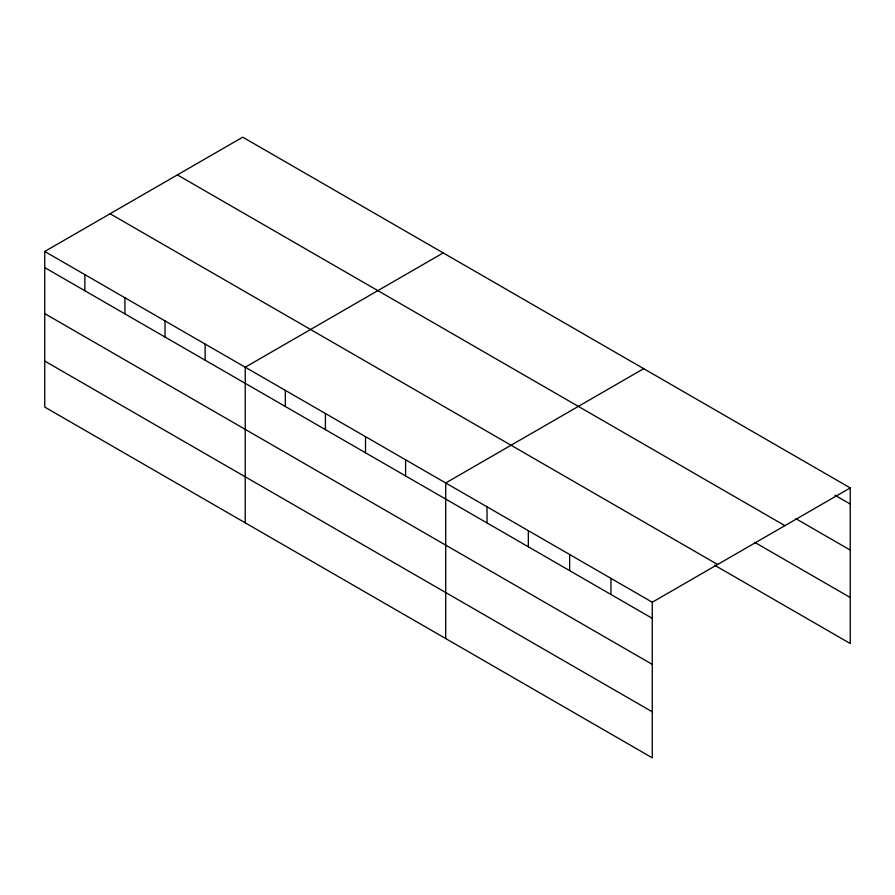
<?xml version="1.0" encoding="UTF-8"?>
<svg xmlns="http://www.w3.org/2000/svg" width="895" height="895" viewBox="0 0 895 895"><rect width="100%" height="100%" fill="white"/><g stroke="black" fill="none" stroke-linecap="round" stroke-linejoin="round"><path stroke-width="1.34" d="M652.276 664.381L652.276 602.223L44.75 251.473L44.75 407.08L652.276 757.83L652.276 664.381L44.75 313.63M714.512 565.159L850.25 643.527L850.25 487.92L242.724 137.17L44.75 251.473M443.204 252.916L245.23 367.219L245.23 522.825M643.695 368.662L445.71 482.964L445.71 638.571M652.276 602.223L850.25 487.92M834.901 495.192L850.25 504.042M795.957 518.731L850.25 550.078M177.389 174.894L784.915 525.645M754.642 542.303L850.25 597.502M110.085 213.748L717.611 564.499M44.75 267.594L652.276 618.344M44.75 361.054L652.276 711.805M610.961 578.371L610.961 594.493M569.645 554.52L569.645 570.641M528.341 530.668L528.341 546.789M487.025 506.816L487.025 522.937M405.614 459.817L405.614 475.939M365.518 436.67L365.518 452.792M325.422 413.512L325.422 429.645M285.326 390.365L285.326 406.498M205.134 344.072L205.134 360.193M165.038 320.925L165.038 337.046M124.942 297.767L124.942 313.899M84.846 274.62L84.846 290.741"/></g></svg>
